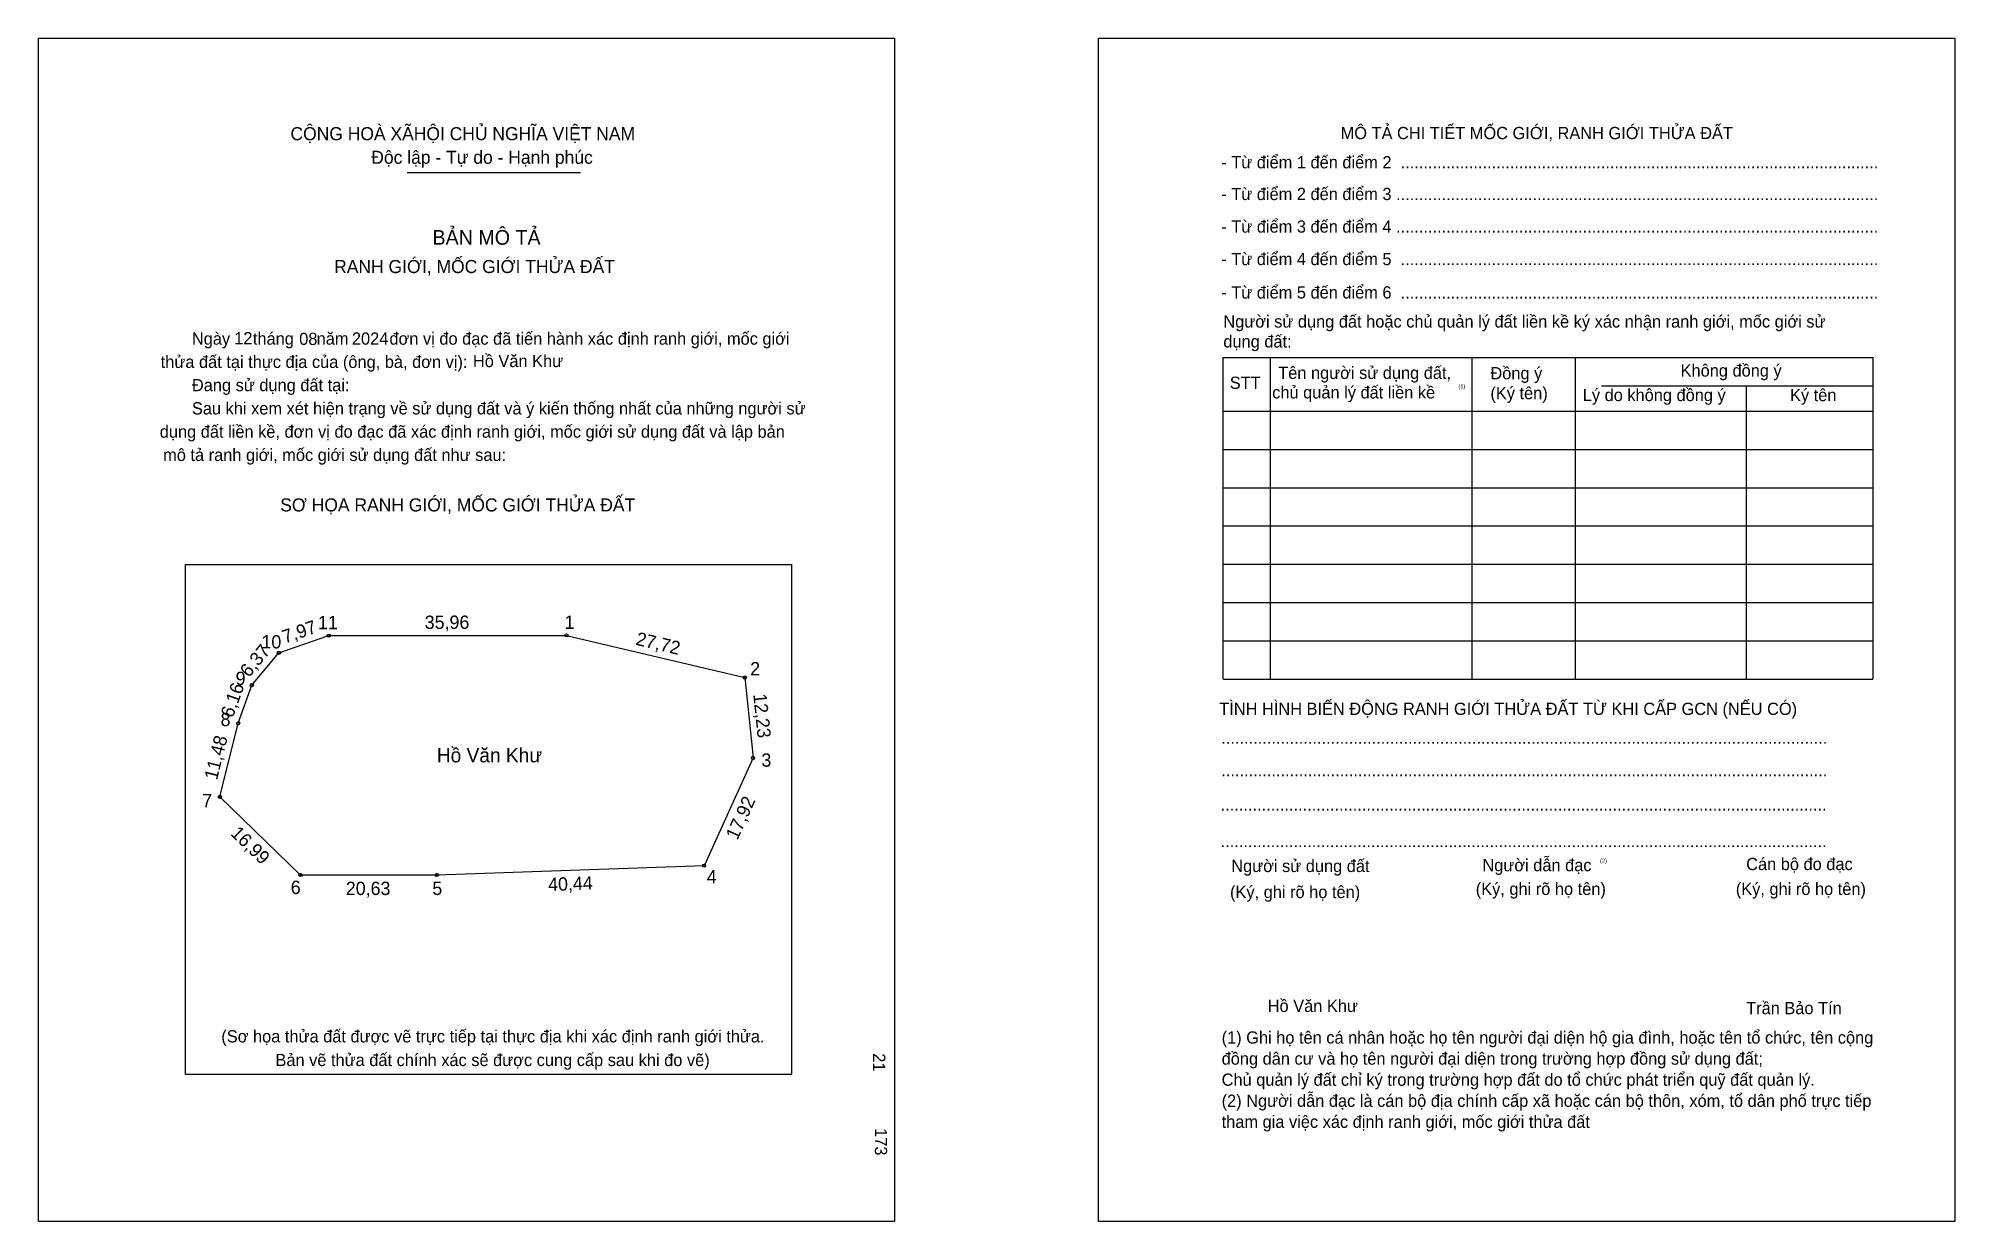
# Model space of a CAD drawing. Extents: x 547748 to 548038, y 1824963 to 1825142.
import ezdxf

# ---------------------------------------------------------------- set-up
doc = ezdxf.new("R2010")
doc.units = 0
for name, color, linetype in [('bmtKhungInTrang1', 7, 'Continuous'), ('bmtKhungInTrang2', 7, 'Continuous'), ('bmtNoiDung', 7, 'Continuous'), ('bmtTemplate', 7, 'Continuous'), ('CanhThua', 7, 'Continuous'), ('ChieuDaiCanhThua', 7, 'Continuous'), ('MocDinhThua', 7, 'Continuous'), ('SoHieuDinhThua', 7, 'Continuous'), ('TenChuSuDung', 7, 'Continuous')]:
    doc.layers.add(name, color=color, linetype=linetype)

msp = doc.modelspace()

# ---------------------------------------------------------------- linework, layer by layer
at = {"layer": 'bmtKhungInTrang1'}
msp.add_lwpolyline([(547747.88, 1825142.11), (547877.38, 1825142.11), (547877.38, 1824962.99), (547747.88, 1824962.99)], close=True, dxfattribs=at)
at = {"layer": 'bmtKhungInTrang2'}
msp.add_lwpolyline([(547908.26, 1825142.11), (548037.77, 1825142.11), (548037.77, 1824962.99), (547908.26, 1824962.99)], close=True, dxfattribs=at)
at = {"layer": 'bmtTemplate'}
for p, q in [((547803.68, 1825121.81), (547829.87, 1825121.81)), ((547934.24, 1825093.79), (547934.24, 1825045.1)), ((547964.71, 1825093.79), (547964.71, 1825045.1)), ((547980.38, 1825093.85), (547980.38, 1825045.1)), ((548025.37, 1825093.79), (548025.37, 1825045.1)), ((547984.36, 1825089.5), (548025.37, 1825089.5)), ((547927.14, 1825085.68), (548025.37, 1825085.68)), ((547927.14, 1825079.88), (548025.37, 1825079.88)), ((547927.14, 1825074.08), (548025.37, 1825074.08)), ((547927.14, 1825068.29), (548025.37, 1825068.29)), ((547927.14, 1825062.49), (548025.37, 1825062.49)), ((547927.14, 1825056.69), (548025.37, 1825056.69)), ((547927.14, 1825050.9), (548025.37, 1825050.9)), ((547927.14, 1825045.1), (548025.37, 1825045.1))]:
    msp.add_line(p, q, dxfattribs=at)
for points in [[(547927.08, 1825093.79), (548025.37, 1825093.79)], [(547927.08, 1825093.79), (547927.08, 1825045.1)], [(548006.25, 1825089.45), (548006.25, 1825045.1)]]:
    msp.add_lwpolyline(points, dxfattribs=at)
msp.add_lwpolyline([(547770.16, 1824985.29), (547770.16, 1825062.48), (547861.79, 1825062.48), (547861.79, 1824985.29)], close=True, dxfattribs=at)
at = {"layer": 'CanhThua'}
for p, q in [((547780.19, 1825044.21), (547784.27, 1825049.1)), ((547784.27, 1825049.1), (547791.81, 1825051.69)), ((547791.81, 1825051.69), (547827.77, 1825051.73)), ((547827.77, 1825051.73), (547854.75, 1825045.35)), ((547778.1, 1825038.42), (547780.19, 1825044.21)), ((547854.75, 1825045.35), (547855.99, 1825033.19)), ((547775.33, 1825027.29), (547778.1, 1825038.42)), ((547855.99, 1825033.19), (547848.58, 1825016.87)), ((547787.53, 1825015.46), (547775.33, 1825027.29)), ((547808.17, 1825015.46), (547787.53, 1825015.46)), ((547848.58, 1825016.87), (547808.17, 1825015.46))]:
    msp.add_line(p, q, dxfattribs=at)
at = {"layer": 'MocDinhThua'}
for centre in [(547791.81, 1825051.69), (547827.77, 1825051.73), (547784.27, 1825049.1), (547780.19, 1825044.21), (547854.75, 1825045.35), (547778.1, 1825038.42), (547855.99, 1825033.19), (547775.33, 1825027.29), (547848.58, 1825016.87), (547787.53, 1825015.46), (547808.17, 1825015.46)]:
    msp.add_circle(centre, 0.242, dxfattribs=at)

# ---------------------------------------------------------------- texts
at = {"layer": 'bmtNoiDung'}
for s, p in [('12', (547777.51, 1825095.79)), ('08', (547787.34, 1825095.69)), ('2024', (547795.31, 1825095.73)), ('Hồ Văn Khư', (547813.62, 1825092.34)), ('Hồ Văn Khư', (547933.85, 1824994.73))]:
    msp.add_text(s, height=1.853, dxfattribs=at).set_placement(p)
for s, p in [('21', (547874.16, 1824988.48)), ('173', (547874.42, 1824977.14))]:
    msp.add_text(s, height=1.853, rotation=270, dxfattribs=at).set_placement(p)
at = {"layer": 'bmtTemplate'}
for s, height, p in [('CỘNG HOÀ XÃHỘI CHỦ NGHĨA VIỆT NAM', 1.9765, (547786.02, 1825126.68)), ('MÔ TẢ CHI TIẾT MỐC GIỚI, RANH GIỚI THỬA ĐẤT', 1.8523, (547944.88, 1825126.84)), ('Độc lập - Tự do - Hạnh phúc', 1.9765, (547798.25, 1825123.11)), ('- Từ điểm 1 đến điểm 2  .........................................................................................................', 1.85227, (547926.83, 1825122.42)), ('- Từ điểm 2 đến điểm 3 ..........................................................................................................', 1.85227, (547926.83, 1825117.62)), ('BẢN MÔ TẢ', 2.224, (547807.5, 1825110.86)), ('- Từ điểm 3 đến điểm 4 ..........................................................................................................', 1.85227, (547926.83, 1825112.69)), ('- Từ điểm 4 đến điểm 5  .........................................................................................................', 1.85227, (547926.83, 1825107.77)), ('RANH GIỚI, MỐC GIỚI THỬA ĐẤT', 1.9765, (547792.63, 1825106.57)), ('- Từ điểm 5 đến điểm 6  .........................................................................................................', 1.85227, (547926.83, 1825102.72)), ('Người sử dụng đất hoặc chủ quản lý đất liền kề ký xác nhận ranh giới, mốc giới sử', 1.8523, (547927.14, 1825098.32)), ('Ngày     tháng     năm         đơn vị đo đạc đã tiến hành xác định ranh giới, mốc giới ', 1.853, (547771.11, 1825095.73)), ('dụng đất:', 1.852, (547927.14, 1825095.3)), ('thửa đất tại thực địa của (ông, bà, đơn vị):', 1.853, (547766.39, 1825092.21)), ('Tên người sử dụng đất,', 1.8523, (547935.44, 1825090.55)), ('Đồng ý', 1.852, (547967.54, 1825090.49)), ('Không đồng ý', 1.8523, (547996.31, 1825090.9)), ('Đang sử dụng đất tại:', 1.853, (547771.11, 1825088.69)), ('STT', 1.852, (547928.11, 1825089.04)), ('chủ quản lý đất liền kề', 1.8523, (547934.53, 1825087.59)), ('(1)', 0.618, (547962.7, 1825089.11)), ('Sau khi xem xét hiện trạng về sử dụng đất và ý kiến thống nhất của những người sử ', 1.853, (547771.11, 1825085.17)), ('(Ký tên)', 1.852, (547967.54, 1825087.48)), ('Lý do không đồng ý', 1.8523, (547981.51, 1825087.19)), ('Ký tên', 1.852, (548012.86, 1825087.19)), ('dụng đất liền kề, đơn vị đo đạc đã xác định ranh giới, mốc giới sử dụng đất và lập bản', 1.853, (547766.25, 1825081.65)), ('mô tả ranh giới, mốc giới sử dụng đất như sau:', 1.853, (547766.76, 1825078.13)), ('SƠ HỌA RANH GIỚI, MỐC GIỚI THỬA ĐẤT', 1.9765, (547784.47, 1825070.49)), ('TÌNH HÌNH BIẾN ĐỘNG RANH GIỚI THỬA ĐẤT TỪ KHI CẤP GCN (NẾU CÓ)', 1.8523, (547926.52, 1825039.69)), ('.....................................................................................................................................', 1.85504, (547926.83, 1825035.33)), ('.....................................................................................................................................', 1.85504, (547926.83, 1825030.41)), ('.....................................................................................................................................', 1.85504, (547926.73, 1825025.19)), ('.....................................................................................................................................', 1.85504, (547926.73, 1825019.68)), ('Người sử dụng đất', 1.8523, (547928.34, 1825015.91)), ('Người dẫn đạc', 1.8523, (547966.33, 1825016.03)), ('(2)', 0.618, (547984.12, 1825017.31)), ('Cán bộ đo đạc', 1.8523, (548006.23, 1825016.2)), ('(Ký, ghi rõ họ tên)', 1.8523, (547965.32, 1825012.44)), ('(Ký, ghi rõ họ tên)', 1.8523, (548004.66, 1825012.44)), ('(Ký, ghi rõ họ tên)', 1.8523, (547928.15, 1825011.97)), ('Trần Bảo Tín', 1.8523, (548006.23, 1824994.39)), ('(Sơ họa thửa đất được vẽ trực tiếp tại thực địa khi xác định ranh giới thửa.', 1.853, (547775.56, 1824990.12)), ('(1) Ghi họ tên cá nhân hoặc họ tên người đại diện hộ gia đình, hoặc tên tổ chức, tên cộng', 1.8523, (547926.88, 1824989.94)), ('Bản vẽ thửa đất chính xác sẽ được cung cấp sau khi đo vẽ)', 1.853, (547783.75, 1824986.54)), ('đồng dân cư và họ tên người đại diện trong trường hợp đồng sử dụng đất;', 1.8523, (547926.88, 1824986.75)), ('Chủ quản lý đất chỉ ký trong trường hợp đất do tổ chức phát triển quỹ đất quản lý.', 1.8523, (547926.88, 1824983.56)), ('(2) Người dẫn đạc là cán bộ địa chính cấp xã hoặc cán bộ thôn, xóm, tổ dân phố trực tiếp', 1.8523, (547926.88, 1824980.37)), ('tham gia việc xác định ranh giới, mốc giới thửa đất', 1.8523, (547926.88, 1824977.19))]:
    msp.add_text(s, height=height, dxfattribs=at).set_placement(p)
at = {"layer": 'ChieuDaiCanhThua'}
for s, rotation, p in [('7,97', 18.9351, (547785.18, 1825050.48)), ('35,96', 0.0685, (547806.33, 1825052.71)), ('27,72', 346.7012, (547838.14, 1825050.32)), ('6,37', 50.0942, (547779.74, 1825045.25)), ('6,16', 70.2404, (547777.29, 1825039.14)), ('12,23', 275.843, (547856.02, 1825042.82)), ('11,48', 76.0025, (547774.9, 1825029.74)), ('17,92', 65.5854, (547853.62, 1825020.64)), ('16,99', 315.9036, (547776.84, 1825021.61)), ('20,63', 359.9972, (547794.39, 1825012.43)), ('40,44', 1.9952, (547825.03, 1825013.02))]:
    msp.add_text(s, height=2.017, rotation=rotation, dxfattribs=at).set_placement(p)
at = {"layer": 'SoHieuDinhThua'}
for s, height, p in [('11', 2.017, (547790.17, 1825052.67)), ('1', 2.02, (547827.48, 1825052.72)), ('10', 2.017, (547781.63, 1825049.75)), ('9', 2.02, (547777.72, 1825044.21)), ('2', 2.02, (547855.56, 1825045.68)), ('8', 2.02, (547775.45, 1825038)), ('3', 2.02, (547857.26, 1825031.85)), ('7', 2.02, (547772.67, 1825025.72)), ('6', 2.02, (547786.06, 1825012.58)), ('5', 2.02, (547807.48, 1825012.43)), ('4', 2.02, (547848.99, 1825014.18))]:
    msp.add_text(s, height=height, dxfattribs=at).set_placement(p)
at = {"layer": 'TenChuSuDung'}
msp.add_text('Hồ Văn Khư', height=2.163, dxfattribs=at).set_placement((547808.16, 1825032.51))

doc.saveas('drawing.dxf')
